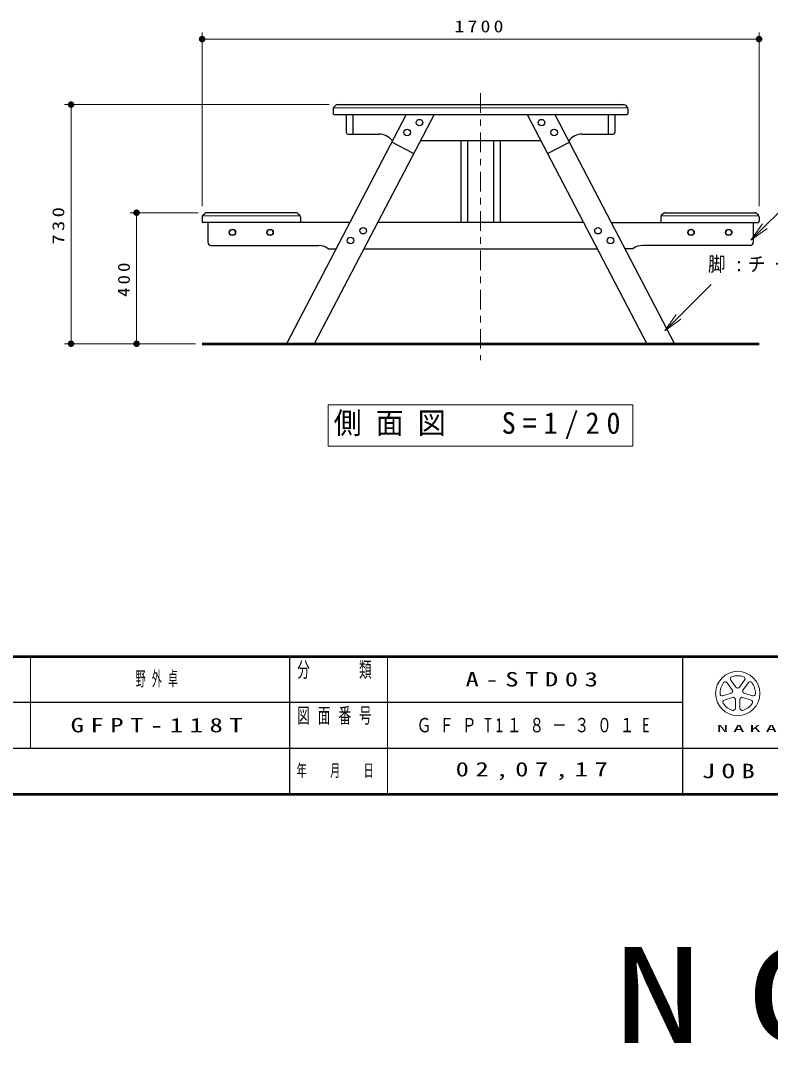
# Model space of a CAD drawing. Units: millimetres on the paper, scale 1:20. Extents: x -365 to 12, y -38 to 257.
# Drawn here: x -171 to -56.6, y -38.2 to 118.1 of the extents above; entities that cross this region are included whole.
import ezdxf

# ---------------------------------------------------------------- set-up
doc = ezdxf.new("R2010")
doc.units = ezdxf.units.MM
doc.linetypes.add('USER2', pattern=[6, 3, -1, 1, -1])
doc.layers.add('LY_1', color=7, linetype='Continuous', lineweight=25)
doc.layers.add('LY_2', color=7, linetype='Continuous', lineweight=13)
doc.styles.add('ＭＳ ゴシック', font='')
doc.styles.get('ＭＳ ゴシック').set_extended_font_data('MS Gothic')

# ---------------------------------------------------------------- blocks, each defined once
blk = doc.blocks.new('open_arrow')
at = {"color": 0, "linetype": 'Continuous', "lineweight": -2}
blk.add_lwpolyline([(7.5, 1.25), (0, 0), (7.5, -1.25)], dxfattribs=at)
blk = doc.blocks.new('filled_dot')
at = {"color": 0, "linetype": 'Continuous', "lineweight": -2, "const_width": 1.25}
blk.add_lwpolyline([(-0.625, 0, 1), (0.625, 0, 1)], format="xyb", close=True, dxfattribs=at)

msp = doc.modelspace()

# ---------------------------------------------------------------- linework, layer by layer
at = {"layer": 'LY_1', "lineweight": 13}
for p, q in [((-143.315, 89.732), (-143.315, 116.232)), ((-58.315, 89.732), (-58.315, 116.232)), ((-143.315, 115.232), (-58.315, 115.232)), ((-123.915, 105.232), (-164.315, 105.232)), ((-163.315, 68.732), (-163.315, 105.232)), ((-78.346, 104.732), (-123.283, 104.732)), ((-59.566, 84.539), (-52.495, 91.61)), ((-143.915, 88.732), (-154.315, 88.732)), ((-153.315, 68.732), (-153.315, 88.732)), ((-128.346, 88.232), (-143.283, 88.232)), ((-73.283, 88.232), (-58.346, 88.232)), ((-72.706, 70.698), (-65.635, 77.769)), ((-144.315, 68.732), (-164.315, 68.732)), ((-77.565, 59.382), (-124.065, 59.382)), ((-124.065, 59.382), (-124.065, 53.082)), ((-77.565, 53.082), (-77.565, 59.382)), ((-124.065, 53.082), (-77.565, 53.082))]:
    msp.add_line(p, q, dxfattribs=at)
at = {"layer": 'LY_1', "linetype": 'USER2', "lineweight": 13}
msp.add_line((-100.815, 106.98), (-100.815, 66.224), dxfattribs=at)
at = {"layer": 'LY_1'}
for p, q in [((-123.212, 104.835), (-122.917, 105.129)), ((-122.67, 105.232), (-78.96, 105.232)), ((-78.712, 105.13), (-78.417, 104.835)), ((-112.146, 103.732), (-130.43, 68.732)), ((-107.916, 103.732), (-126.199, 68.732)), ((-123.315, 104.587), (-123.315, 103.882)), ((-123.165, 103.732), (-78.465, 103.732)), ((-121.315, 103.732), (-121.315, 100.982)), ((-120.315, 103.732), (-120.315, 100.732)), ((-93.714, 103.732), (-75.43, 68.732)), ((-89.483, 103.732), (-71.199, 68.732)), ((-81.315, 103.732), (-81.315, 100.732)), ((-80.315, 103.732), (-80.315, 100.982)), ((-78.315, 104.587), (-78.315, 103.882)), ((-121.065, 100.732), (-116.315, 100.732)), ((-85.315, 100.732), (-80.565, 100.732)), ((-111.043, 97.745), (-114.367, 99.481)), ((-110.005, 99.732), (-91.624, 99.732)), ((-103.815, 99.732), (-103.815, 87.232)), ((-102.815, 99.732), (-102.815, 87.232)), ((-98.815, 99.732), (-98.815, 87.232)), ((-97.815, 99.732), (-97.815, 87.232)), ((-90.586, 97.744), (-87.262, 99.481)), ((-143.315, 88.087), (-143.315, 87.382)), ((-143.212, 88.335), (-142.917, 88.629)), ((-128.96, 88.732), (-142.67, 88.732)), ((-128.712, 88.629), (-128.417, 88.335)), ((-128.315, 88.087), (-128.315, 87.382)), ((-73.315, 88.087), (-73.315, 87.382)), ((-72.917, 88.63), (-73.212, 88.335)), ((-72.67, 88.732), (-58.96, 88.732)), ((-58.417, 88.335), (-58.712, 88.63)), ((-58.315, 88.087), (-58.315, 87.382)), ((-120.766, 87.232), (-143.165, 87.232)), ((-142.44, 87.232), (-142.44, 84.232)), ((-139.18, 85.732), (-138.935, 86.156)), ((-138.935, 86.156), (-138.445, 86.156)), ((-138.445, 86.156), (-138.2, 85.732)), ((-133.43, 85.732), (-133.185, 86.156)), ((-133.185, 86.156), (-132.695, 86.156)), ((-132.695, 86.156), (-132.45, 85.732)), ((-85.094, 87.232), (-116.535, 87.232)), ((-80.863, 87.232), (-58.465, 87.232)), ((-69.18, 85.732), (-68.935, 86.156)), ((-68.935, 86.156), (-68.445, 86.156)), ((-68.445, 86.156), (-68.2, 85.732)), ((-63.43, 85.732), (-63.185, 86.156)), ((-63.185, 86.156), (-62.695, 86.156)), ((-62.695, 86.156), (-62.45, 85.732)), ((-59.19, 87.232), (-59.19, 84.232)), ((-138.935, 85.308), (-139.18, 85.732)), ((-138.445, 85.308), (-138.935, 85.308)), ((-138.2, 85.732), (-138.445, 85.308)), ((-133.185, 85.308), (-133.43, 85.732)), ((-132.695, 85.308), (-133.185, 85.308)), ((-132.45, 85.732), (-132.695, 85.308)), ((-68.935, 85.308), (-69.18, 85.732)), ((-68.445, 85.308), (-68.935, 85.308)), ((-68.2, 85.732), (-68.445, 85.308)), ((-63.185, 85.308), (-63.43, 85.732)), ((-62.695, 85.308), (-63.185, 85.308)), ((-62.45, 85.732), (-62.695, 85.308)), ((-141.94, 83.732), (-125.565, 83.732)), ((-124.065, 83.232), (-122.855, 83.232)), ((-118.625, 83.232), (-83.005, 83.232)), ((-77.565, 83.232), (-78.774, 83.232)), ((-59.69, 83.732), (-76.065, 83.732))]:
    msp.add_line(p, q, dxfattribs=at)
at = {"layer": 'LY_1', "lineweight": 50}
msp.add_line((-143.315, 68.732), (-58.315, 68.732), dxfattribs=at)
at = {"layer": 'LY_1'}
for centre, radius in [((-110.12, 102.482), 0.5), ((-91.509, 102.482), 0.5), ((-112.032, 100.982), 0.5), ((-89.597, 100.982), 0.5), ((-138.69, 85.732), 0.49), ((-132.94, 85.732), 0.49), ((-118.739, 85.982), 0.5), ((-82.89, 85.982), 0.5), ((-68.69, 85.732), 0.49), ((-62.94, 85.732), 0.49), ((-120.651, 84.482), 0.5), ((-80.978, 84.482), 0.5)]:
    msp.add_circle(centre, radius, dxfattribs=at)
for centre, radius, start, end in [((-122.965, 104.587), 0.35, 135, 180), ((-122.67, 104.882), 0.35, 90, 135), ((-78.96, 104.882), 0.35, 45, 90), ((-78.665, 104.587), 0.35, 0, 45), ((-123.165, 103.882), 0.15, 179.99999, 270), ((-78.465, 103.882), 0.15, 270, 0), ((-121.065, 100.982), 0.25, 179.99999, 270), ((-116.315, 98.232), 2.5, 36.8699, 90), ((-85.315, 98.232), 2.5, 90, 143.1301), ((-80.565, 100.982), 0.25, 270, 0), ((-142.965, 88.087), 0.35, 135, 180), ((-142.67, 88.382), 0.35, 90, 135), ((-128.96, 88.382), 0.35, 45, 90), ((-128.665, 88.087), 0.35, 0, 45), ((-72.965, 88.087), 0.35, 135, 180), ((-72.67, 88.382), 0.35, 90, 135), ((-58.96, 88.382), 0.35, 45, 90), ((-58.665, 88.087), 0.35, 360, 45), ((-143.165, 87.382), 0.15, 179.99999, 270), ((-128.465, 87.382), 0.15, 270, 0), ((-73.165, 87.382), 0.15, 180.00001, 270), ((-58.465, 87.382), 0.15, 270, 0.00001), ((-141.94, 84.232), 0.5, 179.99999, 270), ((-125.565, 81.232), 2.5, 53.1301, 90), ((-76.065, 81.232), 2.5, 90, 126.8699), ((-59.69, 84.232), 0.5, 270, 0)]:
    msp.add_arc(centre, radius, start, end, dxfattribs=at)
at = {"layer": 'LY_2', "lineweight": 50}
for p, q in [((-365, 21), (0, 21)), ((-365, 0), (0, 0))]:
    msp.add_line(p, q, dxfattribs=at)
at = {"layer": 'LY_2'}
for p, q in [((-169.5, 21), (-169.5, 7)), ((-115, 21), (-115, 0)), ((-62.629, 17.393), (-61.844, 16.313)), ((-61.298, 16.313), (-60.513, 17.393)), ((-62.39, 15.917), (-63.175, 16.997)), ((-59.967, 16.997), (-60.752, 15.917)), ((-63.828, 14.985), (-62.559, 15.397)), ((-62.35, 14.755), (-63.62, 14.343)), ((-61.908, 13.099), (-61.908, 14.434)), ((-61.233, 14.434), (-61.233, 13.099)), ((-59.522, 14.343), (-60.792, 14.755)), ((-60.583, 15.397), (-59.313, 14.985))]:
    msp.add_line(p, q, dxfattribs=at)
at = {"layer": 'LY_2', "color": 211, "lineweight": 25}
for p, q in [((-130, 21), (-130, 0)), ((-70, 21), (-70, 0)), ((-182.5, 14), (-70, 14)), ((-237.5, 7), (0, 7))]:
    msp.add_line(p, q, dxfattribs=at)
at = {"layer": 'LY_2'}
msp.add_circle((-61.571, 15.363), 3.375, dxfattribs=at)
for centre, radius, start, end in [((-62.356, 17.592), 0.338, 109.39847, 215.99997), ((-61.571, 15.363), 2.7, 70.60155, 109.39847), ((-60.786, 17.592), 0.338, 324, 70.60155), ((-61.571, 15.363), 2.7, 142.60154, 181.39846), ((-63.448, 16.798), 0.338, 35.99999, 142.60154), ((-62.663, 15.718), 0.338, 287.99998, 35.99999), ((-61.571, 16.512), 0.338, 215.99998, 324), ((-60.479, 15.718), 0.338, 143.99996, 251.99999), ((-59.694, 16.798), 0.338, 37.39846, 143.99995), ((-61.571, 15.363), 2.7, 358.60155, 37.39847), ((-63.933, 15.306), 0.338, 181.39848, 287.99997), ((-63.516, 14.022), 0.338, 107.99999, 214.60154), ((-62.246, 14.434), 0.338, 359.99997, 107.99999), ((-60.896, 14.434), 0.338, 71.99997, 179.99999), ((-59.626, 14.022), 0.338, 325.39847, 71.99996), ((-59.209, 15.306), 0.338, 252.00001, 358.60156), ((-61.571, 15.363), 2.7, 214.60156, 253.39848), ((-62.246, 13.099), 0.338, 253.39847, 359.99997), ((-60.896, 13.099), 0.338, 179.99999, 286.60154), ((-61.571, 15.363), 2.7, 286.60155, 325.39847)]:
    msp.add_arc(centre, radius, start, end, dxfattribs=at)

# ---------------------------------------------------------------- block references
at = {"layer": 'LY_1', "lineweight": 13, "xscale": 0.4, "yscale": 0.4}
msp.add_blockref('filled_dot', (-143.315, 115.232), dxfattribs=at)
for name, p, rotation in [('filled_dot', (-58.315, 115.232), 180), ('filled_dot', (-163.315, 105.232), 270), ('filled_dot', (-153.315, 88.732), 270), ('open_arrow', (-59.566, 84.539), 45), ('open_arrow', (-72.706, 70.698), 45), ('filled_dot', (-163.315, 68.732), 90), ('filled_dot', (-153.315, 68.732), 90)]:
    msp.add_blockref(name, p, dxfattribs=dict(at, rotation=rotation))

# ---------------------------------------------------------------- texts
at = {"layer": 'LY_1', "style": 'ＭＳ ゴシック'}
for s, insert, char_height, attachment_point in [('\\T1.33;\\W1.2;1700', (-100.815, 116.232), 1.833, 8), ('\\T1.5;\\W0.9;脚:チーク\u300075X75', (-66.106, 80.769), 2.199, 4), ('\\T1.5;\\W0.95;側面図\u3000S=1/20', (-100.815, 56.232), 3.299, 5), ('\\T1.64;\\W0.5;野外卓', (-149.75, 17.5), 2.199, 5), ('\\T1.5;\\W1.35;A-STD03', (-92.5, 17.5), 2.199, 5), ('\\T1.5;\\W1.35;GFPT-118T', (-149.75, 10.5), 2.199, 5), ('\\T1.53;\\W0.75;ＧＦＰT1１８－３０１E', (-92.5, 10.5), 2.199, 5), ('\\T1.5;\\W1.35;02,07,17', (-92.5, 3.5), 2.199, 5), ('\\T1.5;\\W1.35;NCA3G', (-30, -23.333), 14.66, 2)]:
    msp.add_mtext(s, dxfattribs=dict(at, insert=insert, char_height=char_height, attachment_point=attachment_point))
at = {"layer": 'LY_1', "char_height": 1.833, "attachment_point": 8, "rotation": 90, "style": 'ＭＳ ゴシック'}
for s, insert in [('\\T1.33;\\W1.25;730', (-164.315, 86.982)), ('\\T1.33;\\W1.15;400', (-154.315, 78.732))]:
    msp.add_mtext(s, dxfattribs=dict(at, insert=insert))
at = {"layer": 'LY_2', "color": 4, "style": 'ＭＳ ゴシック'}
for s, insert, char_height, attachment_point in [('\\T1.64;\\W0.6;分\u3000\u3000類', (-122.5, 20.167), 2.346, 2), ('\\T1.64;\\W0.6;図面番号', (-122.5, 13.167), 2.346, 2), ('\\T1.44;\\W2.3;NAKAMURA\\~MFG.CORPORATION', (-35, 10), 1.1, 5), ('\\T1.64;\\W0.6;年\u3000月\u3000日', (-122.5, 3.5), 1.906, 5), ('\\T1.5;\\W1.35;JOB', (-62.5, 3.5), 2.199, 5)]:
    msp.add_mtext(s, dxfattribs=dict(at, insert=insert, char_height=char_height, attachment_point=attachment_point))

doc.saveas('drawing.dxf')
